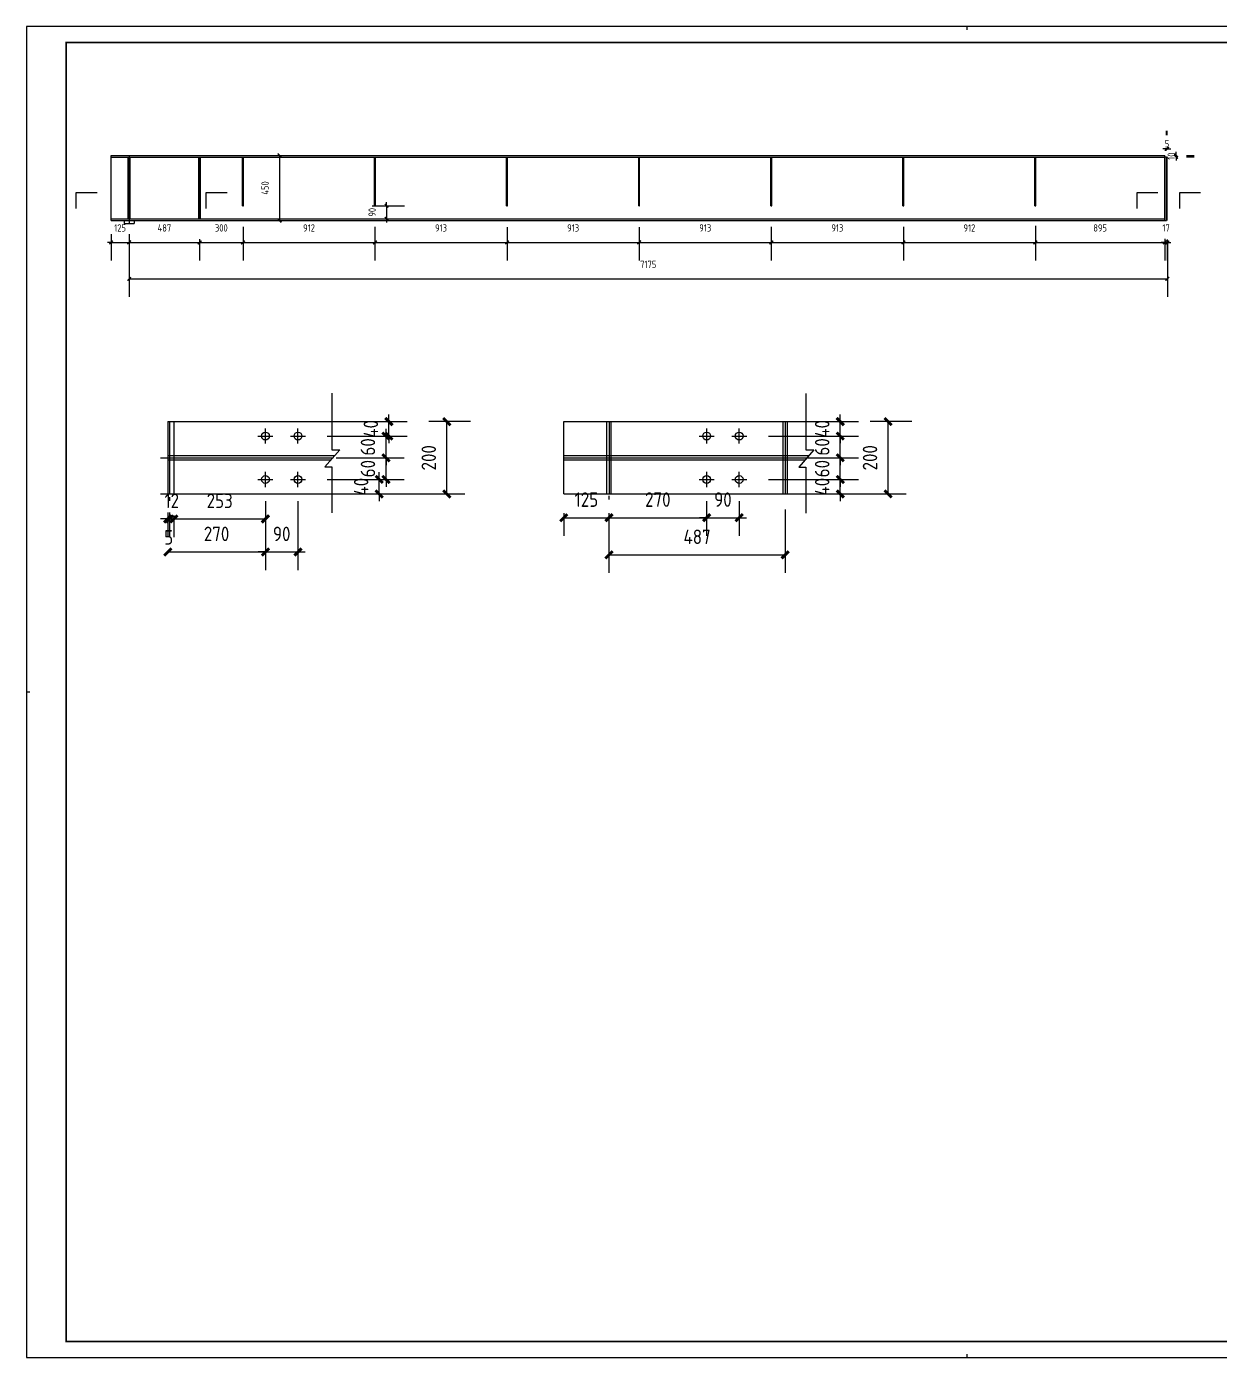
# Model space of a CAD drawing. Extents: x -9001 to 151288, y 75886 to 362543.
# Drawn here: x -8712 to 7775, y 138800 to 157193 of the extents above; entities that cross this region are included whole.
import ezdxf
from ezdxf.enums import TextEntityAlignment as Align

# ---------------------------------------------------------------- set-up
doc = ezdxf.new("R2010")
doc.units = 0
doc.header["$LTSCALE"] = 1000
doc.header["$MEASUREMENT"] = 0
doc.layers.add('PUB_TITLE', color=4, linetype='Continuous')
doc.styles.get("Standard").update_dxf_attribs({"font": 'gbenor.shx', "bigfont": 'gbcbig.shx'})
doc.dimstyles.get("Standard").update_dxf_attribs({"dimscale": 100, "dimtxt": 1, "dimasz": 1, "dimexe": 2.5, "dimexo": 3, "dimgap": 1.5, "dimtad": 1, "dimdec": 0, "dimzin": 0, "dimdsep": 46, "dimtxsty": 'Standard', "dimblk": 'ARCHTICK', "dimcen": 0.09, "dimadec": 0, "dimazin": 0, "dimtfac": 1, "dimtdec": 0, "dimtix": 1, "dimtmove": 2, "dimatfit": 3, "dimfxl": 1, "dimtolj": 1, "dimtzin": 0, "dimarcsym": 0})

# ---------------------------------------------------------------- blocks, each defined once
blk = doc.blocks.new('$titleblk$00000167')
for p, q in [((-594.5, 839), (-594.5, 841)), ((-1187, 420.5), (-1189, 420.5)), ((-594.5, 0), (-594.5, 2))]:
    blk.add_line(p, q)
blk.add_lwpolyline([(-1189, 0), (0, 0), (0, 841), (-1189, 841)], close=True)
at = {"const_width": 1}
blk.add_lwpolyline([(-1164, 10), (-10, 10), (-10, 831), (-1164, 831)], close=True, dxfattribs=at)
at = {"flags": 4}
for tag, p in [('(扩展图名)', (-62.12, 184.1)), ('图名', (-62.12, 180.13)), ('日期', (-62.12, 172.03)), ('图号', (-62.12, 163.99)), ('比例', (-62.12, 156)), ('子项', (-59.56, 82.07)), ('工程名称', (-59.24, 70.19)), ('设计号', (-36.91, 28.62))]:
    blk.add_attdef(tag, text='', height=3.5, dxfattribs=at).set_placement(p, align=Align.CENTER)
for tag, p in [('设计人', (-64.84, 148.13)), ('负责人', (-64.71, 140.27)), ('主持人', (-64.73, 132.26)), ('校对人', (-64.28, 124.4)), ('审核人', (-63.96, 116.15)), ('审定人', (-64.16, 107.95)), ('所长', (-64.16, 99.76))]:
    blk.add_attdef(tag, p, '', height=3.5)
blk = doc.blocks.new('_ArchTick')
at = {"color": 0, "linetype": 'ByBlock', "const_width": 0.4}
blk.add_lwpolyline([(-0.5, -0.5), (0.5, 0.5)], dxfattribs=at)
blk = doc.blocks.new('*D870')
at = {"color": 0, "lineweight": -2}
for p, q in [((-7544.5, 154323), (-7544.5, 153960.5)), ((-7294.5, 154323), (-7294.5, 153960.5)), ((-7544.5, 154210.5), (-7594.5, 154210.5)), ((-7544.5, 154210.5), (-7294.5, 154210.5)), ((-7294.5, 154210.5), (-7244.5, 154210.5))]:
    blk.add_line(p, q, dxfattribs=at)
at = {"layer": 'Defpoints', "color": 0}
for p in [(-7544.5, 154623), (-7294.5, 154623), (-7294.5, 154210.5)]:
    blk.add_point(p, dxfattribs=at)
at = {"color": 0, "lineweight": -2, "xscale": 50, "yscale": 50, "zscale": 50}
blk.add_blockref('_ArchTick', (-7544.5, 154210.5), dxfattribs=at)
at = {"color": 0, "lineweight": -2, "xscale": 50, "yscale": 50, "zscale": 50, "rotation": 180}
blk.add_blockref('_ArchTick', (-7294.5, 154210.5), dxfattribs=at)
at = {"color": 0, "insert": (-7419.5, 154410.5), "char_height": 100, "attachment_point": 5}
blk.add_mtext('\\A1;125', dxfattribs=at)
blk = doc.blocks.new('*D871')
at = {"color": 0, "lineweight": -2}
for p, q in [((-7294.5, 154510.5), (-7294.5, 154460.5)), ((-7294.5, 154210.5), (-6320.5, 154210.5)), ((-6320.5, 154256.5), (-6320.5, 153960.5))]:
    blk.add_line(p, q, dxfattribs=at)
at = {"layer": 'Defpoints', "color": 0}
for p in [(-6320.5, 154556.5), (-7294.5, 154210.5), (-6320.5, 154210.5)]:
    blk.add_point(p, dxfattribs=at)
at = {"color": 0, "lineweight": -2, "xscale": 50, "yscale": 50, "zscale": 50, "rotation": 180}
blk.add_blockref('_ArchTick', (-7294.5, 154210.5), dxfattribs=at)
at = {"color": 0, "lineweight": -2, "xscale": 50, "yscale": 50, "zscale": 50}
blk.add_blockref('_ArchTick', (-6320.5, 154210.5), dxfattribs=at)
at = {"color": 0, "insert": (-6807.5, 154410.5), "char_height": 100, "attachment_point": 5}
blk.add_mtext('\\A1;487', dxfattribs=at)
blk = doc.blocks.new('*D872')
at = {"color": 0, "lineweight": -2}
for p, q in [((-5720.5, 154426), (-5720.5, 153960.5)), ((-6320.5, 154256.5), (-6320.5, 153960.5)), ((-6320.5, 154210.5), (-5720.5, 154210.5))]:
    blk.add_line(p, q, dxfattribs=at)
at = {"layer": 'Defpoints', "color": 0}
for p in [(-5720.5, 154726), (-6320.5, 154556.5), (-5720.5, 154210.5)]:
    blk.add_point(p, dxfattribs=at)
at = {"color": 0, "lineweight": -2, "xscale": 50, "yscale": 50, "zscale": 50, "rotation": 180}
blk.add_blockref('_ArchTick', (-6320.5, 154210.5), dxfattribs=at)
at = {"color": 0, "lineweight": -2, "xscale": 50, "yscale": 50, "zscale": 50}
blk.add_blockref('_ArchTick', (-5720.5, 154210.5), dxfattribs=at)
at = {"color": 0, "insert": (-6020.5, 154410.5), "char_height": 100, "attachment_point": 5}
blk.add_mtext('\\A1;300', dxfattribs=at)
blk = doc.blocks.new('*D873')
at = {"color": 0, "lineweight": -2}
for p, q in [((-5720.5, 154426), (-5720.5, 153960.5)), ((-3896.5, 154424), (-3896.5, 153960.5)), ((-5720.5, 154210.5), (-3896.5, 154210.5))]:
    blk.add_line(p, q, dxfattribs=at)
at = {"layer": 'Defpoints', "color": 0}
for p in [(-5720.5, 154726), (-3896.5, 154724), (-3896.5, 154210.5)]:
    blk.add_point(p, dxfattribs=at)
at = {"color": 0, "lineweight": -2, "xscale": 50, "yscale": 50, "zscale": 50, "rotation": 180}
blk.add_blockref('_ArchTick', (-5720.5, 154210.5), dxfattribs=at)
at = {"color": 0, "lineweight": -2, "xscale": 50, "yscale": 50, "zscale": 50}
blk.add_blockref('_ArchTick', (-3896.5, 154210.5), dxfattribs=at)
at = {"color": 0, "insert": (-4808.5, 154410.5), "char_height": 100, "attachment_point": 5}
blk.add_mtext('\\A1;912', dxfattribs=at)
blk = doc.blocks.new('*D874')
at = {"color": 0, "lineweight": -2}
for p, q in [((-3896.5, 154424), (-3896.5, 153960.5)), ((-2070.5, 154422), (-2070.5, 153960.5)), ((-3896.5, 154210.5), (-2070.5, 154210.5))]:
    blk.add_line(p, q, dxfattribs=at)
at = {"layer": 'Defpoints', "color": 0}
for p in [(-3896.5, 154724), (-2070.5, 154722), (-2070.5, 154210.5)]:
    blk.add_point(p, dxfattribs=at)
at = {"color": 0, "lineweight": -2, "xscale": 50, "yscale": 50, "zscale": 50, "rotation": 180}
blk.add_blockref('_ArchTick', (-3896.5, 154210.5), dxfattribs=at)
at = {"color": 0, "lineweight": -2, "xscale": 50, "yscale": 50, "zscale": 50}
blk.add_blockref('_ArchTick', (-2070.5, 154210.5), dxfattribs=at)
at = {"color": 0, "insert": (-2983.5, 154410.5), "char_height": 100, "attachment_point": 5}
blk.add_mtext('\\A1;913', dxfattribs=at)
blk = doc.blocks.new('*D875')
at = {"color": 0, "lineweight": -2}
for p, q in [((-2070.5, 154422), (-2070.5, 153960.5)), ((-244.5, 154423.5), (-244.5, 153960.5)), ((-2070.5, 154210.5), (-244.5, 154210.5))]:
    blk.add_line(p, q, dxfattribs=at)
at = {"layer": 'Defpoints', "color": 0}
for p in [(-2070.5, 154722), (-244.5, 154723.5), (-244.5, 154210.5)]:
    blk.add_point(p, dxfattribs=at)
at = {"color": 0, "lineweight": -2, "xscale": 50, "yscale": 50, "zscale": 50, "rotation": 180}
blk.add_blockref('_ArchTick', (-2070.5, 154210.5), dxfattribs=at)
at = {"color": 0, "lineweight": -2, "xscale": 50, "yscale": 50, "zscale": 50}
blk.add_blockref('_ArchTick', (-244.5, 154210.5), dxfattribs=at)
at = {"color": 0, "insert": (-1157.5, 154410.5), "char_height": 100, "attachment_point": 5}
blk.add_mtext('\\A1;913', dxfattribs=at)
blk = doc.blocks.new('*D876')
at = {"color": 0, "lineweight": -2}
for p, q in [((-244.5, 154423.5), (-244.5, 153960.5)), ((1581.5, 154425), (1581.5, 153960.5)), ((-244.5, 154210.5), (1581.5, 154210.5))]:
    blk.add_line(p, q, dxfattribs=at)
at = {"layer": 'Defpoints', "color": 0}
for p in [(-244.5, 154723.5), (1581.5, 154725), (1581.5, 154210.5)]:
    blk.add_point(p, dxfattribs=at)
at = {"color": 0, "lineweight": -2, "xscale": 50, "yscale": 50, "zscale": 50, "rotation": 180}
blk.add_blockref('_ArchTick', (-244.5, 154210.5), dxfattribs=at)
at = {"color": 0, "lineweight": -2, "xscale": 50, "yscale": 50, "zscale": 50}
blk.add_blockref('_ArchTick', (1581.5, 154210.5), dxfattribs=at)
at = {"color": 0, "insert": (668.5, 154410.5), "char_height": 100, "attachment_point": 5}
blk.add_mtext('\\A1;913', dxfattribs=at)
blk = doc.blocks.new('*D877')
at = {"color": 0, "lineweight": -2}
for p, q in [((1581.5, 154425), (1581.5, 153960.5)), ((3407.5, 154424.5), (3407.5, 153960.5)), ((1581.5, 154210.5), (3407.5, 154210.5))]:
    blk.add_line(p, q, dxfattribs=at)
at = {"layer": 'Defpoints', "color": 0}
for p in [(1581.5, 154725), (3407.5, 154724.5), (3407.5, 154210.5)]:
    blk.add_point(p, dxfattribs=at)
at = {"color": 0, "lineweight": -2, "xscale": 50, "yscale": 50, "zscale": 50, "rotation": 180}
blk.add_blockref('_ArchTick', (1581.5, 154210.5), dxfattribs=at)
at = {"color": 0, "lineweight": -2, "xscale": 50, "yscale": 50, "zscale": 50}
blk.add_blockref('_ArchTick', (3407.5, 154210.5), dxfattribs=at)
at = {"color": 0, "insert": (2494.5, 154410.5), "char_height": 100, "attachment_point": 5}
blk.add_mtext('\\A1;913', dxfattribs=at)
blk = doc.blocks.new('*D878')
at = {"color": 0, "lineweight": -2}
for p, q in [((3407.5, 154424.5), (3407.5, 153960.5)), ((5231.5, 154441), (5231.5, 153960.5)), ((3407.5, 154210.5), (5231.5, 154210.5))]:
    blk.add_line(p, q, dxfattribs=at)
at = {"layer": 'Defpoints', "color": 0}
for p in [(3407.5, 154724.5), (5231.5, 154741), (5231.5, 154210.5)]:
    blk.add_point(p, dxfattribs=at)
at = {"color": 0, "lineweight": -2, "xscale": 50, "yscale": 50, "zscale": 50, "rotation": 180}
blk.add_blockref('_ArchTick', (3407.5, 154210.5), dxfattribs=at)
at = {"color": 0, "lineweight": -2, "xscale": 50, "yscale": 50, "zscale": 50}
blk.add_blockref('_ArchTick', (5231.5, 154210.5), dxfattribs=at)
at = {"color": 0, "insert": (4319.5, 154410.5), "char_height": 100, "attachment_point": 5}
blk.add_mtext('\\A1;912', dxfattribs=at)
blk = doc.blocks.new('*D879')
at = {"color": 0, "lineweight": -2}
for p, q in [((5231.5, 154441), (5231.5, 153960.5)), ((5231.5, 154210.5), (7021.5, 154210.5)), ((7021.5, 154258), (7021.5, 153960.5))]:
    blk.add_line(p, q, dxfattribs=at)
at = {"layer": 'Defpoints', "color": 0}
for p in [(5231.5, 154741), (7021.5, 154558), (7021.5, 154210.5)]:
    blk.add_point(p, dxfattribs=at)
at = {"color": 0, "lineweight": -2, "xscale": 50, "yscale": 50, "zscale": 50, "rotation": 180}
blk.add_blockref('_ArchTick', (5231.5, 154210.5), dxfattribs=at)
at = {"color": 0, "lineweight": -2, "xscale": 50, "yscale": 50, "zscale": 50}
blk.add_blockref('_ArchTick', (7021.5, 154210.5), dxfattribs=at)
at = {"color": 0, "insert": (6126.5, 154410.5), "char_height": 100, "attachment_point": 5}
blk.add_mtext('\\A1;895', dxfattribs=at)
blk = doc.blocks.new('*D880')
at = {"color": 0, "lineweight": -2}
for p, q in [((7021.5, 154210.5), (6971.5, 154210.5)), ((7021.5, 154258), (7021.5, 153960.5)), ((7021.5, 154210.5), (7055.5, 154210.5)), ((7055.5, 154252.5), (7055.5, 153960.5)), ((7055.5, 154210.5), (7105.5, 154210.5))]:
    blk.add_line(p, q, dxfattribs=at)
at = {"layer": 'Defpoints', "color": 0}
for p in [(7021.5, 154558), (7055.5, 154552.5), (7055.5, 154210.5)]:
    blk.add_point(p, dxfattribs=at)
at = {"color": 0, "lineweight": -2, "xscale": 50, "yscale": 50, "zscale": 50}
blk.add_blockref('_ArchTick', (7021.5, 154210.5), dxfattribs=at)
at = {"color": 0, "lineweight": -2, "xscale": 50, "yscale": 50, "zscale": 50, "rotation": 180}
blk.add_blockref('_ArchTick', (7055.5, 154210.5), dxfattribs=at)
at = {"color": 0, "insert": (7038.5, 154410.5), "char_height": 100, "attachment_point": 5}
blk.add_mtext('\\A1;17', dxfattribs=at)
blk = doc.blocks.new('*D881')
at = {"color": 0, "lineweight": -2}
for p, q in [((7045.5, 155693), (7045.5, 155752)), ((7055.5, 155693), (7055.5, 155752)), ((7045.5, 155502), (6995.5, 155502)), ((7045.5, 155502), (7055.5, 155502)), ((7055.5, 155502), (7105.5, 155502))]:
    blk.add_line(p, q, dxfattribs=at)
at = {"layer": 'Defpoints', "color": 0}
for p in [(7055.5, 155502), (7045.5, 155393), (7055.5, 155393)]:
    blk.add_point(p, dxfattribs=at)
at = {"color": 0, "lineweight": -2, "xscale": 50, "yscale": 50, "zscale": 50}
blk.add_blockref('_ArchTick', (7045.5, 155502), dxfattribs=at)
at = {"color": 0, "lineweight": -2, "xscale": 50, "yscale": 50, "zscale": 50, "rotation": 180}
blk.add_blockref('_ArchTick', (7055.5, 155502), dxfattribs=at)
at = {"color": 0, "insert": (7050.5, 155575.5), "char_height": 100, "attachment_point": 5}
blk.add_mtext('\\A1;5', dxfattribs=at)
blk = doc.blocks.new('*D882')
at = {"color": 0, "lineweight": -2}
for p, q in [((7177.5, 155413), (7177.5, 155463)), ((7177.5, 155413), (7177.5, 155393)), ((7177.5, 155393), (7177.5, 155343)), ((7321.5, 155413), (7427.5, 155413)), ((7321.5, 155393), (7427.5, 155393))]:
    blk.add_line(p, q, dxfattribs=at)
at = {"layer": 'Defpoints', "color": 0}
for p in [(7021.5, 155413), (7021.5, 155393), (7177.5, 155393)]:
    blk.add_point(p, dxfattribs=at)
at = {"color": 0, "lineweight": -2, "xscale": 50, "yscale": 50, "zscale": 50}
for p, rotation in [((7177.5, 155413), 270), ((7177.5, 155393), 90)]:
    blk.add_blockref('_ArchTick', p, dxfattribs=dict(at, rotation=rotation))
at = {"color": 0, "insert": (7110, 155403), "char_height": 100, "attachment_point": 5, "rotation": 90}
blk.add_mtext('\\A1;10', dxfattribs=at)
blk = doc.blocks.new('*D883')
at = {"color": 0, "lineweight": -2}
for p, q in [((-5216, 155413), (-5216, 154513)), ((-5166.5, 155413), (-4966, 155413)), ((-5196, 154513), (-4966, 154513))]:
    blk.add_line(p, q, dxfattribs=at)
at = {"layer": 'Defpoints', "color": 0}
for p in [(-5466.5, 155413), (-5496, 154513), (-5216, 154513)]:
    blk.add_point(p, dxfattribs=at)
at = {"color": 0, "lineweight": -2, "xscale": 50, "yscale": 50, "zscale": 50}
for p, rotation in [((-5216, 155413), 90), ((-5216, 154513), 270)]:
    blk.add_blockref('_ArchTick', p, dxfattribs=dict(at, rotation=rotation))
at = {"color": 0, "insert": (-5416, 154963), "char_height": 100, "attachment_point": 5, "rotation": 90}
blk.add_mtext('\\A1;450', dxfattribs=at)
blk = doc.blocks.new('*D884')
at = {"color": 0, "lineweight": -2}
for p, q in [((-3934, 154717), (-3487, 154717)), ((-3737, 154717), (-3737, 154767)), ((-3737, 154717), (-3737, 154537)), ((-3942, 154537), (-3487, 154537)), ((-3737, 154537), (-3737, 154487))]:
    blk.add_line(p, q, dxfattribs=at)
at = {"layer": 'Defpoints', "color": 0}
for p in [(-4234, 154717), (-4242, 154537), (-3737, 154537)]:
    blk.add_point(p, dxfattribs=at)
at = {"color": 0, "lineweight": -2, "xscale": 50, "yscale": 50, "zscale": 50}
for p, rotation in [((-3737, 154717), 270), ((-3737, 154537), 90)]:
    blk.add_blockref('_ArchTick', p, dxfattribs=dict(at, rotation=rotation))
at = {"color": 0, "insert": (-3937, 154627), "char_height": 100, "attachment_point": 5, "rotation": 90}
blk.add_mtext('\\A1;90', dxfattribs=at)
blk = doc.blocks.new('*D885')
at = {"color": 0, "lineweight": -2}
for p, q in [((-7294, 154194), (-7294, 153457)), ((7056, 154226), (7056, 153457)), ((-7294, 153707), (7056, 153707))]:
    blk.add_line(p, q, dxfattribs=at)
at = {"layer": 'Defpoints', "color": 0}
for p in [(7056, 154526), (-7294, 154494), (7056, 153707)]:
    blk.add_point(p, dxfattribs=at)
at = {"color": 0, "lineweight": -2, "xscale": 50, "yscale": 50, "zscale": 50, "rotation": 180}
blk.add_blockref('_ArchTick', (-7294, 153707), dxfattribs=at)
at = {"color": 0, "lineweight": -2, "xscale": 50, "yscale": 50, "zscale": 50}
blk.add_blockref('_ArchTick', (7056, 153707), dxfattribs=at)
at = {"color": 0, "insert": (-120, 153907), "char_height": 100, "attachment_point": 5}
blk.add_mtext('\\A1;7175', dxfattribs=at)
blk = doc.blocks.new('*D886')
at = {"color": 0, "lineweight": -2}
for p, q in [((-5411, 150634), (-5411, 149682)), ((-6761, 150232), (-6761, 150182)), ((-6761, 149932), (-5411, 149932))]:
    blk.add_line(p, q, dxfattribs=at)
at = {"layer": 'Defpoints', "color": 0}
for p in [(-5411, 150934), (-6761, 149932), (-5411, 149932)]:
    blk.add_point(p, dxfattribs=at)
at = {"color": 0, "lineweight": -2, "xscale": 100, "yscale": 100, "zscale": 100, "rotation": 180}
blk.add_blockref('_ArchTick', (-6761, 149932), dxfattribs=at)
at = {"color": 0, "lineweight": -2, "xscale": 100, "yscale": 100, "zscale": 100}
blk.add_blockref('_ArchTick', (-5411, 149932), dxfattribs=at)
at = {"color": 0, "insert": (-6086, 150182), "char_height": 200, "attachment_point": 5}
blk.add_mtext('\\A1;270', dxfattribs=at)
blk = doc.blocks.new('*D887')
at = {"color": 0, "lineweight": -2}
for p, q in [((-5411, 150634), (-5411, 149682)), ((-4961, 150634), (-4961, 149682)), ((-5411, 149932), (-5511, 149932)), ((-5411, 149932), (-4961, 149932)), ((-4961, 149932), (-4861, 149932))]:
    blk.add_line(p, q, dxfattribs=at)
at = {"layer": 'Defpoints', "color": 0}
for p in [(-5411, 150934), (-4961, 150934), (-4961, 149932)]:
    blk.add_point(p, dxfattribs=at)
at = {"color": 0, "lineweight": -2, "xscale": 100, "yscale": 100, "zscale": 100}
blk.add_blockref('_ArchTick', (-5411, 149932), dxfattribs=at)
at = {"color": 0, "lineweight": -2, "xscale": 100, "yscale": 100, "zscale": 100, "rotation": 180}
blk.add_blockref('_ArchTick', (-4961, 149932), dxfattribs=at)
at = {"color": 0, "insert": (-5186, 150182), "char_height": 200, "attachment_point": 5}
blk.add_mtext('\\A1;90', dxfattribs=at)
blk = doc.blocks.new('*D888')
at = {"color": 0, "lineweight": -2}
for p, q in [((-3838, 150934), (-3838, 151034)), ((-4557, 150934), (-3588, 150934)), ((-3838, 150734), (-3838, 150934)), ((-4553, 150734), (-3588, 150734)), ((-3838, 150734), (-3838, 150634))]:
    blk.add_line(p, q, dxfattribs=at)
at = {"layer": 'Defpoints', "color": 0}
for p in [(-4857, 150934), (-3838, 150934), (-4853, 150734)]:
    blk.add_point(p, dxfattribs=at)
at = {"color": 0, "lineweight": -2, "xscale": 100, "yscale": 100, "zscale": 100}
for p, rotation in [((-3838, 150934), 270), ((-3838, 150734), 90)]:
    blk.add_blockref('_ArchTick', p, dxfattribs=dict(at, rotation=rotation))
at = {"color": 0, "insert": (-4088, 150834), "char_height": 200, "attachment_point": 5, "rotation": 90}
blk.add_mtext('\\A1;40', dxfattribs=at)
blk = doc.blocks.new('*D889')
at = {"color": 0, "lineweight": -2}
for p, q in [((-4434, 151234), (-3494, 151234)), ((-3744, 151234), (-3744, 151334)), ((-3744, 150934), (-3744, 151234)), ((-4557, 150934), (-3494, 150934)), ((-3744, 150934), (-3744, 150834))]:
    blk.add_line(p, q, dxfattribs=at)
at = {"layer": 'Defpoints', "color": 0}
for p in [(-4734, 151234), (-3744, 151234), (-4857, 150934)]:
    blk.add_point(p, dxfattribs=at)
at = {"color": 0, "lineweight": -2, "xscale": 100, "yscale": 100, "zscale": 100}
for p, rotation in [((-3744, 151234), 270), ((-3744, 150934), 90)]:
    blk.add_blockref('_ArchTick', p, dxfattribs=dict(at, rotation=rotation))
at = {"color": 0, "insert": (-3994, 151084), "char_height": 200, "attachment_point": 5, "rotation": 90}
blk.add_mtext('\\A1;60', dxfattribs=at)
blk = doc.blocks.new('*D890')
at = {"color": 0, "lineweight": -2}
for p, q in [((-3744, 151534), (-3744, 151634)), ((-4557, 151534), (-3494, 151534)), ((-3744, 151234), (-3744, 151534)), ((-4434, 151234), (-3494, 151234)), ((-3744, 151234), (-3744, 151134))]:
    blk.add_line(p, q, dxfattribs=at)
at = {"layer": 'Defpoints', "color": 0}
for p in [(-4857, 151534), (-3744, 151534), (-4734, 151234)]:
    blk.add_point(p, dxfattribs=at)
at = {"color": 0, "lineweight": -2, "xscale": 100, "yscale": 100, "zscale": 100}
for p, rotation in [((-3744, 151534), 270), ((-3744, 151234), 90)]:
    blk.add_blockref('_ArchTick', p, dxfattribs=dict(at, rotation=rotation))
at = {"color": 0, "insert": (-3994, 151384), "char_height": 200, "attachment_point": 5, "rotation": 90}
blk.add_mtext('\\A1;60', dxfattribs=at)
blk = doc.blocks.new('*D891')
at = {"color": 0, "lineweight": -2}
for p, q in [((-3704, 151734), (-3704, 151834)), ((-4651, 151734), (-3454, 151734)), ((-3704, 151534), (-3704, 151734)), ((-4557, 151534), (-3454, 151534)), ((-3704, 151534), (-3704, 151434))]:
    blk.add_line(p, q, dxfattribs=at)
at = {"layer": 'Defpoints', "color": 0}
for p in [(-4951, 151734), (-3704, 151734), (-4857, 151534)]:
    blk.add_point(p, dxfattribs=at)
at = {"color": 0, "lineweight": -2, "xscale": 100, "yscale": 100, "zscale": 100}
for p, rotation in [((-3704, 151734), 270), ((-3704, 151534), 90)]:
    blk.add_blockref('_ArchTick', p, dxfattribs=dict(at, rotation=rotation))
at = {"color": 0, "insert": (-3954, 151634), "char_height": 200, "attachment_point": 5, "rotation": 90}
blk.add_mtext('\\A1;40', dxfattribs=at)
blk = doc.blocks.new('*D892')
at = {"color": 0, "lineweight": -2}
for p, q in [((-2577, 151734), (-3153, 151734)), ((-2903, 150734), (-2903, 151734)), ((-4278, 150734), (-2653, 150734))]:
    blk.add_line(p, q, dxfattribs=at)
at = {"layer": 'Defpoints', "color": 0}
for p in [(-2903, 151734), (-2277, 151734), (-4578, 150734)]:
    blk.add_point(p, dxfattribs=at)
at = {"color": 0, "lineweight": -2, "xscale": 100, "yscale": 100, "zscale": 100}
for p, rotation in [((-2903, 151734), 90), ((-2903, 150734), 270)]:
    blk.add_blockref('_ArchTick', p, dxfattribs=dict(at, rotation=rotation))
at = {"color": 0, "insert": (-3153, 151234), "char_height": 200, "attachment_point": 5, "rotation": 90}
blk.add_mtext('\\A1;200', dxfattribs=at)
blk = doc.blocks.new('*D894')
at = {"color": 0, "lineweight": -2}
for p, q in [((-1287, 150468), (-1287, 150156)), ((-662, 150468), (-662, 150156)), ((-1287, 150406), (-662, 150406))]:
    blk.add_line(p, q, dxfattribs=at)
at = {"layer": 'Defpoints', "color": 0}
for p in [(-1287, 150768), (-662, 150768), (-662, 150406)]:
    blk.add_point(p, dxfattribs=at)
at = {"color": 0, "lineweight": -2, "xscale": 100, "yscale": 100, "zscale": 100, "rotation": 180}
blk.add_blockref('_ArchTick', (-1287, 150406), dxfattribs=at)
at = {"color": 0, "lineweight": -2, "xscale": 100, "yscale": 100, "zscale": 100}
blk.add_blockref('_ArchTick', (-662, 150406), dxfattribs=at)
at = {"color": 0, "insert": (-974, 150656), "char_height": 200, "attachment_point": 5}
blk.add_mtext('\\A1;125', dxfattribs=at)
blk = doc.blocks.new('*D895')
at = {"color": 0, "lineweight": -2}
for p, q in [((-662, 150706), (-662, 150656)), ((688, 150634), (688, 150156)), ((-662, 150406), (688, 150406))]:
    blk.add_line(p, q, dxfattribs=at)
at = {"layer": 'Defpoints', "color": 0}
for p in [(688, 150934), (-662, 150406), (688, 150406)]:
    blk.add_point(p, dxfattribs=at)
at = {"color": 0, "lineweight": -2, "xscale": 100, "yscale": 100, "zscale": 100, "rotation": 180}
blk.add_blockref('_ArchTick', (-662, 150406), dxfattribs=at)
at = {"color": 0, "lineweight": -2, "xscale": 100, "yscale": 100, "zscale": 100}
blk.add_blockref('_ArchTick', (688, 150406), dxfattribs=at)
at = {"color": 0, "insert": (13, 150656), "char_height": 200, "attachment_point": 5}
blk.add_mtext('\\A1;270', dxfattribs=at)
blk = doc.blocks.new('*D896')
at = {"color": 0, "lineweight": -2}
for p, q in [((688, 150634), (688, 150156)), ((1138, 150634), (1138, 150156)), ((688, 150406), (588, 150406)), ((688, 150406), (1138, 150406)), ((1138, 150406), (1238, 150406))]:
    blk.add_line(p, q, dxfattribs=at)
at = {"layer": 'Defpoints', "color": 0}
for p in [(688, 150934), (1138, 150934), (1138, 150406)]:
    blk.add_point(p, dxfattribs=at)
at = {"color": 0, "lineweight": -2, "xscale": 100, "yscale": 100, "zscale": 100}
blk.add_blockref('_ArchTick', (688, 150406), dxfattribs=at)
at = {"color": 0, "lineweight": -2, "xscale": 100, "yscale": 100, "zscale": 100, "rotation": 180}
blk.add_blockref('_ArchTick', (1138, 150406), dxfattribs=at)
at = {"color": 0, "insert": (913, 150656), "char_height": 200, "attachment_point": 5}
blk.add_mtext('\\A1;90', dxfattribs=at)
blk = doc.blocks.new('*D897')
at = {"color": 0, "lineweight": -2}
for p, q in [((1773, 150520), (1773, 149642)), ((-662, 150434), (-662, 149642)), ((-662, 149892), (1773, 149892))]:
    blk.add_line(p, q, dxfattribs=at)
at = {"layer": 'Defpoints', "color": 0}
for p in [(-662, 150734), (1773, 150820), (1773, 149892)]:
    blk.add_point(p, dxfattribs=at)
at = {"color": 0, "lineweight": -2, "xscale": 100, "yscale": 100, "zscale": 100, "rotation": 180}
blk.add_blockref('_ArchTick', (-662, 149892), dxfattribs=at)
at = {"color": 0, "lineweight": -2, "xscale": 100, "yscale": 100, "zscale": 100}
blk.add_blockref('_ArchTick', (1773, 149892), dxfattribs=at)
at = {"color": 0, "insert": (556, 150142), "char_height": 200, "attachment_point": 5}
blk.add_mtext('\\A1;487', dxfattribs=at)
blk = doc.blocks.new('*D898')
at = {"color": 0, "lineweight": -2}
for p, q in [((2535, 150934), (2535, 151034)), ((1542, 150934), (2785, 150934)), ((2535, 150734), (2535, 150934)), ((1821, 150734), (2785, 150734)), ((2535, 150734), (2535, 150634))]:
    blk.add_line(p, q, dxfattribs=at)
at = {"layer": 'Defpoints', "color": 0}
for p in [(1242, 150934), (2535, 150934), (1521, 150734)]:
    blk.add_point(p, dxfattribs=at)
at = {"color": 0, "lineweight": -2, "xscale": 100, "yscale": 100, "zscale": 100}
for p, rotation in [((2535, 150934), 270), ((2535, 150734), 90)]:
    blk.add_blockref('_ArchTick', p, dxfattribs=dict(at, rotation=rotation))
at = {"color": 0, "insert": (2285, 150834), "char_height": 200, "attachment_point": 5, "rotation": 90}
blk.add_mtext('\\A1;40', dxfattribs=at)
blk = doc.blocks.new('*D899')
at = {"color": 0, "lineweight": -2}
for p, q in [((1845, 151234), (2785, 151234)), ((2535, 151234), (2535, 151334)), ((2535, 150934), (2535, 151234)), ((1542, 150934), (2785, 150934)), ((2535, 150934), (2535, 150834))]:
    blk.add_line(p, q, dxfattribs=at)
at = {"layer": 'Defpoints', "color": 0}
for p in [(1545, 151234), (2535, 151234), (1242, 150934)]:
    blk.add_point(p, dxfattribs=at)
at = {"color": 0, "lineweight": -2, "xscale": 100, "yscale": 100, "zscale": 100}
for p, rotation in [((2535, 151234), 270), ((2535, 150934), 90)]:
    blk.add_blockref('_ArchTick', p, dxfattribs=dict(at, rotation=rotation))
at = {"color": 0, "insert": (2285, 151084), "char_height": 200, "attachment_point": 5, "rotation": 90}
blk.add_mtext('\\A1;60', dxfattribs=at)
blk = doc.blocks.new('*D900')
at = {"color": 0, "lineweight": -2}
for p, q in [((2535, 151534), (2535, 151634)), ((1542, 151534), (2785, 151534)), ((2535, 151234), (2535, 151534)), ((1845, 151234), (2785, 151234)), ((2535, 151234), (2535, 151134))]:
    blk.add_line(p, q, dxfattribs=at)
at = {"layer": 'Defpoints', "color": 0}
for p in [(1242, 151534), (2535, 151534), (1545, 151234)]:
    blk.add_point(p, dxfattribs=at)
at = {"color": 0, "lineweight": -2, "xscale": 100, "yscale": 100, "zscale": 100}
for p, rotation in [((2535, 151534), 270), ((2535, 151234), 90)]:
    blk.add_blockref('_ArchTick', p, dxfattribs=dict(at, rotation=rotation))
at = {"color": 0, "insert": (2285, 151384), "char_height": 200, "attachment_point": 5, "rotation": 90}
blk.add_mtext('\\A1;60', dxfattribs=at)
blk = doc.blocks.new('*D901')
at = {"color": 0, "lineweight": -2}
for p, q in [((2535, 151734), (2535, 151834)), ((1682, 151734), (2785, 151734)), ((2535, 151534), (2535, 151734)), ((1542, 151534), (2785, 151534)), ((2535, 151534), (2535, 151434))]:
    blk.add_line(p, q, dxfattribs=at)
at = {"layer": 'Defpoints', "color": 0}
for p in [(1382, 151734), (2535, 151734), (1242, 151534)]:
    blk.add_point(p, dxfattribs=at)
at = {"color": 0, "lineweight": -2, "xscale": 100, "yscale": 100, "zscale": 100}
for p, rotation in [((2535, 151734), 270), ((2535, 151534), 90)]:
    blk.add_blockref('_ArchTick', p, dxfattribs=dict(at, rotation=rotation))
at = {"color": 0, "insert": (2285, 151634), "char_height": 200, "attachment_point": 5, "rotation": 90}
blk.add_mtext('\\A1;40', dxfattribs=at)
blk = doc.blocks.new('*D893')
at = {"color": 0, "lineweight": -2}
for p, q in [((3522, 151734), (2946, 151734)), ((3196, 150734), (3196, 151734)), ((1821, 150734), (3446, 150734))]:
    blk.add_line(p, q, dxfattribs=at)
at = {"layer": 'Defpoints', "color": 0}
for p in [(3196, 151734), (3822, 151734), (1521, 150734)]:
    blk.add_point(p, dxfattribs=at)
at = {"color": 0, "lineweight": -2, "xscale": 100, "yscale": 100, "zscale": 100}
for p, rotation in [((3196, 151734), 90), ((3196, 150734), 270)]:
    blk.add_blockref('_ArchTick', p, dxfattribs=dict(at, rotation=rotation))
at = {"color": 0, "insert": (2946, 151234), "char_height": 200, "attachment_point": 5, "rotation": 90}
blk.add_mtext('\\A1;200', dxfattribs=at)
blk = doc.blocks.new('*D902')
at = {"color": 0, "lineweight": -2}
for p, q in [((-6761, 150476), (-6761, 150139)), ((-6736, 150476), (-6736, 150139)), ((-6761, 150389), (-6861, 150389)), ((-6761, 150389), (-6736, 150389)), ((-6736, 150389), (-6636, 150389))]:
    blk.add_line(p, q, dxfattribs=at)
at = {"layer": 'Defpoints', "color": 0}
for p in [(-6761, 150776), (-6736, 150776), (-6736, 150389)]:
    blk.add_point(p, dxfattribs=at)
at = {"color": 0, "lineweight": -2, "xscale": 100, "yscale": 100, "zscale": 100}
blk.add_blockref('_ArchTick', (-6761, 150389), dxfattribs=at)
at = {"color": 0, "lineweight": -2, "xscale": 100, "yscale": 100, "zscale": 100, "rotation": 180}
blk.add_blockref('_ArchTick', (-6736, 150389), dxfattribs=at)
at = {"color": 0, "insert": (-6748, 150134), "char_height": 200, "attachment_point": 5}
blk.add_mtext('\\A1;5', dxfattribs=at)
blk = doc.blocks.new('*D903')
at = {"color": 0, "lineweight": -2}
for p, q in [((-6736, 150689), (-6736, 150639)), ((-6736, 150389), (-6836, 150389)), ((-6736, 150389), (-6676, 150389)), ((-6676, 150434), (-6676, 150139)), ((-6676, 150389), (-6576, 150389))]:
    blk.add_line(p, q, dxfattribs=at)
at = {"layer": 'Defpoints', "color": 0}
for p in [(-6676, 150734), (-6736, 150389), (-6676, 150389)]:
    blk.add_point(p, dxfattribs=at)
at = {"color": 0, "lineweight": -2, "xscale": 100, "yscale": 100, "zscale": 100}
blk.add_blockref('_ArchTick', (-6736, 150389), dxfattribs=at)
at = {"color": 0, "lineweight": -2, "xscale": 100, "yscale": 100, "zscale": 100, "rotation": 180}
blk.add_blockref('_ArchTick', (-6676, 150389), dxfattribs=at)
at = {"color": 0, "insert": (-6706, 150639), "char_height": 200, "attachment_point": 5}
blk.add_mtext('\\A1;12', dxfattribs=at)
blk = doc.blocks.new('*D904')
at = {"color": 0, "lineweight": -2}
for p, q in [((-5411, 150621), (-5411, 150139)), ((-6676, 150434), (-6676, 150139)), ((-6676, 150389), (-5411, 150389))]:
    blk.add_line(p, q, dxfattribs=at)
at = {"layer": 'Defpoints', "color": 0}
for p in [(-5411, 150921), (-6676, 150734), (-5411, 150389)]:
    blk.add_point(p, dxfattribs=at)
at = {"color": 0, "lineweight": -2, "xscale": 100, "yscale": 100, "zscale": 100, "rotation": 180}
blk.add_blockref('_ArchTick', (-6676, 150389), dxfattribs=at)
at = {"color": 0, "lineweight": -2, "xscale": 100, "yscale": 100, "zscale": 100}
blk.add_blockref('_ArchTick', (-5411, 150389), dxfattribs=at)
at = {"color": 0, "insert": (-6043, 150639), "char_height": 200, "attachment_point": 5}
blk.add_mtext('\\A1;253', dxfattribs=at)

msp = doc.modelspace()

# ---------------------------------------------------------------- linework, layer by layer
for p, q in [((-7544.5, 154513), (-7544.5, 155413)), ((-7544.5, 155413), (7021.5, 155413)), ((-7544.5, 155389), (7021.5, 155389)), ((-7306.5, 154537), (-7306.5, 155389)), ((-7282.5, 154537), (-7282.5, 155389)), ((-6332.5, 154537), (-6332.5, 155389)), ((-6308.5, 154537), (-6308.5, 155389)), ((-5726.5, 154717), (-5726.5, 155389)), ((-5714.5, 154717), (-5714.5, 155389)), ((-3902.5, 154717), (-3902.5, 155389)), ((-3896.5, 154717), (-3896.5, 155389)), ((-3890.5, 154717), (-3890.5, 155389)), ((-2076.5, 154717), (-2076.5, 155389)), ((-2070.5, 154717), (-2070.5, 155389)), ((-2064.5, 154717), (-2064.5, 155389)), ((-250.5, 154717), (-250.5, 155389)), ((-244.5, 154717), (-244.5, 155389)), ((-238.5, 154717), (-238.5, 155389)), ((1575.5, 154717), (1575.5, 155389)), ((1581.5, 154717), (1581.5, 155389)), ((1587.5, 154717), (1587.5, 155389)), ((3401.5, 154717), (3401.5, 155389)), ((3407.5, 154717), (3407.5, 155389)), ((3413.5, 154717), (3413.5, 155389)), ((5225.5, 154717), (5225.5, 155389)), ((5231.5, 154717), (5231.5, 155389)), ((5231.5, 154717), (5231.5, 155389)), ((5237.5, 154717), (5237.5, 155389)), ((7021.5, 154513), (7021.5, 155413)), ((7021.5, 155393), (7045.5, 155393)), ((7045.5, 154513), (7045.5, 155393)), ((7055.5, 155393), (7055.5, 155389)), ((7055.5, 154513), (7055.5, 155389)), ((-8026.2, 154678.1), (-8026.2, 154901.6)), ((-8026.2, 154901.6), (-7738.2, 154901.6)), ((-6229.5, 154678.1), (-6229.5, 154901.6)), ((-6229.5, 154901.6), (-5941.5, 154901.6)), ((6637.1, 154678.1), (6637.1, 154901.6)), ((6637.1, 154901.6), (6925.1, 154901.6)), ((7227.2, 154678.1), (7227.2, 154901.6)), ((7227.2, 154901.6), (7515.2, 154901.6)), ((-5726.5, 154717), (-5714.5, 154717)), ((-3902.5, 154717), (-3890.5, 154717)), ((-2076.5, 154717), (-2064.5, 154717)), ((-250.5, 154717), (-238.5, 154717)), ((1575.5, 154717), (1587.5, 154717)), ((3401.5, 154717), (3413.5, 154717)), ((5225.5, 154717), (5237.5, 154717)), ((-7544.5, 154537), (7021.5, 154537)), ((-7544.5, 154513), (7045.5, 154513)), ((-7364.5, 154513), (-7364.5, 154473)), ((-7294.5, 154513), (7045.5, 154513)), ((-7224.5, 154513), (-7224.5, 154473)), ((-7364.5, 154473), (-7224.5, 154473)), ((-4492.5, 152125.1), (-4492.5, 151342.7)), ((2058.5, 152123.9), (2058.5, 151341.6)), ((-6760.8, 151733.9), (-4492.5, 151733.9)), ((-6735.8, 151733.9), (-6735.8, 150733.9)), ((-6675.8, 151733.9), (-6675.8, 150733.9)), ((-5410.8, 151430.1), (-5410.8, 151637.6)), ((-4960.8, 151430.1), (-4960.8, 151637.6)), ((-1286.6, 150733.9), (-1286.6, 151733.9)), ((-1286.6, 151733.9), (2058.5, 151733.9)), ((-691.6, 150733.9), (-691.6, 151733.9)), ((-631.6, 150733.9), (-631.6, 151733.9)), ((688.4, 151430.1), (688.4, 151637.6)), ((1138.4, 151430.1), (1138.4, 151637.6)), ((1743.4, 150733.9), (1743.4, 151733.9)), ((1803.4, 150733.9), (1803.4, 151733.9)), ((-5514.6, 151533.9), (-5307.1, 151533.9)), ((-5064.6, 151533.9), (-4857.1, 151533.9)), ((584.7, 151533.9), (792.2, 151533.9)), ((1034.7, 151533.9), (1242.2, 151533.9)), ((-6760.8, 151263.9), (-4450, 151263.9)), ((-6760.8, 151203.9), (-4502.8, 151203.9)), ((-4380.5, 151342.7), (-4587.8, 151107.5)), ((-4492.5, 151342.7), (-4380.5, 151342.7)), ((-1286.6, 151263.9), (2102.1, 151263.9)), ((-1286.6, 151203.9), (2049.2, 151203.9)), ((2170.6, 151341.6), (1963.2, 151106.3)), ((2058.5, 151341.6), (2170.6, 151341.6)), ((-5410.8, 150830.1), (-5410.8, 151037.6)), ((-4960.8, 150830.1), (-4960.8, 151037.6)), ((-4587.8, 151107.5), (-4492.5, 151107.5)), ((-4492.5, 151107.5), (-4492.5, 150471.4)), ((688.4, 150830.1), (688.4, 151037.6)), ((1138.4, 150830.1), (1138.4, 151037.6)), ((1963.2, 151106.3), (2058.5, 151106.3)), ((2058.5, 151106.3), (2058.5, 150470.3)), ((-5514.6, 150933.9), (-5307.1, 150933.9)), ((-5064.6, 150933.9), (-4857.1, 150933.9)), ((584.7, 150933.9), (792.2, 150933.9)), ((1034.7, 150933.9), (1242.2, 150933.9)), ((-6735.8, 150733.9), (-4492.5, 150733.9)), ((-6735.8, 150733.9), (-4492.5, 150733.9)), ((-6735.8, 150733.9), (-4492.5, 150733.9)), ((-6735.8, 150733.9), (-4492.5, 150733.9)), ((-6735.8, 150733.9), (-4492.5, 150733.9)), ((-1286.6, 150733.9), (1888.1, 150733.9)), ((-1286.6, 150733.9), (2057.8, 150733.9))]:
    msp.add_line(p, q)
at = {"color": 1}
for p, q in [((-7294.5, 155413), (-7294.5, 154473)), ((-6320.5, 155389), (-6320.5, 154537)), ((-5720.5, 154717), (-5720.5, 155389)), ((-3896.5, 154717), (-3896.5, 155389)), ((-2070.5, 154717), (-2070.5, 155389)), ((-244.5, 154717), (-244.5, 155389)), ((1581.5, 154717), (1581.5, 155389)), ((3407.5, 154717), (3407.5, 155389)), ((5231.5, 154717), (5231.5, 155389)), ((-7544.5, 154513), (7045.5, 154513)), ((-6760.8, 151733.9), (-6760.8, 150733.9)), ((-661.6, 151733.9), (-661.6, 150733.9)), ((1773.4, 151733.9), (1773.4, 150733.9)), ((-6860.8, 151233.9), (-4476.4, 151233.9)), ((-1286.6, 151233.9), (1888.1, 151233.9)), ((-6860.8, 150733.9), (-4492.5, 150733.9)), ((-1286.6, 150733.9), (1803.4, 150733.9))]:
    msp.add_line(p, q, dxfattribs=at)
for centre in [(-5410.8, 151533.9), (-4960.8, 151533.9), (688.4, 151533.9), (1138.4, 151533.9), (-5410.8, 150933.9), (-4960.8, 150933.9), (688.4, 150933.9), (1138.4, 150933.9)]:
    msp.add_circle(centre, 53.8)

# ---------------------------------------------------------------- block references
at = {"layer": 'PUB_TITLE', "xscale": 21.86999999999534, "yscale": 21.86999999999534, "zscale": 21.87}
msp.add_blockref('$titleblk$00000167', (17291.5, 138800.5), dxfattribs=at)

# ---------------------------------------------------------------- dimensions: what is measured, and where the dimension line sits
for base, p1, p2, override, picture, middle in [((7055.5, 155502), (7045.5, 155393), (7055.5, 155393), {"dimasz": 0.5, "dimlfac": 0.5}, '*D881', (7050.5, 155575.5)), ((-6735.8, 150389.1), (-6760.8, 150776.2), (-6735.8, 150776.2), {"dimtxt": 2, "dimlfac": 0.2}, '*D902', (-6748.3, 150133.6))]:
    dim = msp.add_linear_dim(base=base, p1=p1, p2=p2, dimstyle='Standard', override=override)
    dim.commit()
    dim.dimension.update_dxf_attribs({"geometry": picture, "text_midpoint": middle, "dimtype": 160})
for base, p1, p2, override, picture, middle in [((-5216, 154513), (-5466.5, 155413), (-5496, 154513), {"dimasz": 0.5, "dimlfac": 0.5}, '*D883', (-5416, 154963)), ((-3736.5, 154537), (-4234.1, 154717), (-4242.3, 154537), {"dimasz": 0.5, "dimlfac": 0.5}, '*D884', (-3936.5, 154627)), ((-3704, 151733.9), (-4857.1, 151533.9), (-4951.2, 151733.9), {"dimtxt": 2, "dimlfac": 0.2}, '*D891', (-3954, 151633.9)), ((-2903, 151733.9), (-4578.5, 150733.9), (-2276.9, 151733.9), {"dimtxt": 2, "dimlfac": 0.2}, '*D892', (-3153, 151233.9)), ((2535.1, 151733.9), (1242.2, 151533.9), (1382, 151733.9), {"dimtxt": 2, "dimlfac": 0.2}, '*D901', (2285.1, 151633.9)), ((3196.3, 151733.9), (1520.8, 150733.9), (3822.4, 151733.9), {"dimtxt": 2, "dimlfac": 0.2}, '*D893', (2946.3, 151233.9)), ((-3744.1, 151533.9), (-4733.7, 151233.9), (-4857.1, 151533.9), {"dimtxt": 2, "dimlfac": 0.2}, '*D890', (-3994.1, 151383.9)), ((2535.1, 151533.9), (1545.4, 151233.9), (1242.2, 151533.9), {"dimtxt": 2, "dimlfac": 0.2}, '*D900', (2285.1, 151383.9)), ((-3744.1, 151233.9), (-4857.1, 150933.9), (-4733.7, 151233.9), {"dimtxt": 2, "dimlfac": 0.2}, '*D889', (-3994.1, 151083.9)), ((2535.1, 151233.9), (1242.2, 150933.9), (1545.4, 151233.9), {"dimtxt": 2, "dimlfac": 0.2}, '*D899', (2285.1, 151083.9)), ((-3838.4, 150933.9), (-4852.8, 150733.9), (-4857.1, 150933.9), {"dimtxt": 2, "dimlfac": 0.2}, '*D888', (-4088.4, 150833.9)), ((2535.1, 150933.9), (1520.8, 150733.9), (1242.2, 150933.9), {"dimtxt": 2, "dimlfac": 0.2}, '*D898', (2285.1, 150833.9))]:
    dim = msp.add_linear_dim(base=base, p1=p1, p2=p2, angle=90, dimstyle='Standard', override=override)
    dim.commit()
    dim.dimension.update_dxf_attribs({"geometry": picture, "text_midpoint": middle})
dim = msp.add_linear_dim(base=(7177.5, 155393), p1=(7021.5, 155413), p2=(7021.5, 155393), angle=90, dimstyle='Standard', override={"dimasz": 0.5, "dimlfac": 0.5})
dim.commit()
dim.dimension.update_dxf_attribs({"geometry": '*D882', "text_midpoint": (7110, 155403), "dimtype": 160})
for base, p1, p2, override, picture, middle in [((-5720.5, 154210.5), (-6320.5, 154556.5), (-5720.5, 154726), {"dimasz": 0.5, "dimlfac": 0.5}, '*D872', (-6020.5, 154410.5)), ((-3896.5, 154210.5), (-5720.5, 154726), (-3896.5, 154724), {"dimasz": 0.5, "dimlfac": 0.5}, '*D873', (-4808.5, 154410.5)), ((-2070.5, 154210.5), (-3896.5, 154724), (-2070.5, 154722), {"dimasz": 0.5, "dimlfac": 0.5}, '*D874', (-2983.5, 154410.5)), ((-244.5, 154210.5), (-2070.5, 154722), (-244.5, 154723.5), {"dimasz": 0.5, "dimlfac": 0.5}, '*D875', (-1157.5, 154410.5)), ((1581.5, 154210.5), (-244.5, 154723.5), (1581.5, 154725), {"dimasz": 0.5, "dimlfac": 0.5}, '*D876', (668.5, 154410.5)), ((3407.5, 154210.5), (1581.5, 154725), (3407.5, 154724.5), {"dimasz": 0.5, "dimlfac": 0.5}, '*D877', (2494.5, 154410.5)), ((5231.5, 154210.5), (3407.5, 154724.5), (5231.5, 154741), {"dimasz": 0.5, "dimlfac": 0.5}, '*D878', (4319.5, 154410.5)), ((7021.5, 154210.5), (5231.5, 154741), (7021.5, 154558), {"dimasz": 0.5, "dimlfac": 0.5}, '*D879', (6126.5, 154410.5)), ((-7294.5, 154210.5), (-7544.5, 154623), (-7294.5, 154623), {"dimasz": 0.5, "dimlfac": 0.5}, '*D870', (-7419.5, 154410.5)), ((-6320.5, 154210.5), (-7294.5, 154210.5), (-6320.5, 154556.5), {"dimasz": 0.5, "dimlfac": 0.5}, '*D871', (-6807.5, 154410.5)), ((7055.5, 153707.2), (-7294.5, 154493.5), (7055.5, 154526.5), {"dimasz": 0.5, "dimlfac": 0.5}, '*D885', (-119.5, 153907.2)), ((7055.5, 154210.5), (7021.5, 154558), (7055.5, 154552.5), {"dimasz": 0.5, "dimlfac": 0.5}, '*D880', (7038.5, 154410.5)), ((-5410.8, 149932), (-6760.8, 149932), (-5410.8, 150933.9), {"dimtxt": 2, "dimlfac": 0.2}, '*D886', (-6085.8, 150182)), ((-5410.8, 150389.1), (-6675.8, 150733.9), (-5410.8, 150921.3), {"dimtxt": 2, "dimlfac": 0.2}, '*D904', (-6043.3, 150639.1)), ((-4960.8, 149932), (-5410.8, 150933.9), (-4960.8, 150933.9), {"dimtxt": 2, "dimlfac": 0.2}, '*D887', (-5185.8, 150182)), ((688.4, 150405.9), (-661.6, 150405.9), (688.4, 150933.9), {"dimtxt": 2, "dimlfac": 0.2}, '*D895', (13.4, 150655.9)), ((1138.4, 150405.9), (688.4, 150933.9), (1138.4, 150933.9), {"dimtxt": 2, "dimlfac": 0.2}, '*D896', (913.4, 150655.9)), ((-6675.8, 150389.1), (-6735.8, 150389.1), (-6675.8, 150733.9), {"dimtxt": 2, "dimlfac": 0.2}, '*D903', (-6705.8, 150639.1)), ((-661.6, 150405.9), (-1286.6, 150768.4), (-661.6, 150768.4), {"dimtxt": 2, "dimlfac": 0.2}, '*D894', (-974.1, 150655.9)), ((1773.4, 149892.3), (-661.6, 150733.9), (1773.4, 150819.7), {"dimtxt": 2, "dimlfac": 0.2}, '*D897', (555.9, 150142.3))]:
    dim = msp.add_linear_dim(base=base, p1=p1, p2=p2, dimstyle='Standard', override=override)
    dim.commit()
    dim.dimension.update_dxf_attribs({"geometry": picture, "text_midpoint": middle})

doc.saveas('drawing.dxf')
